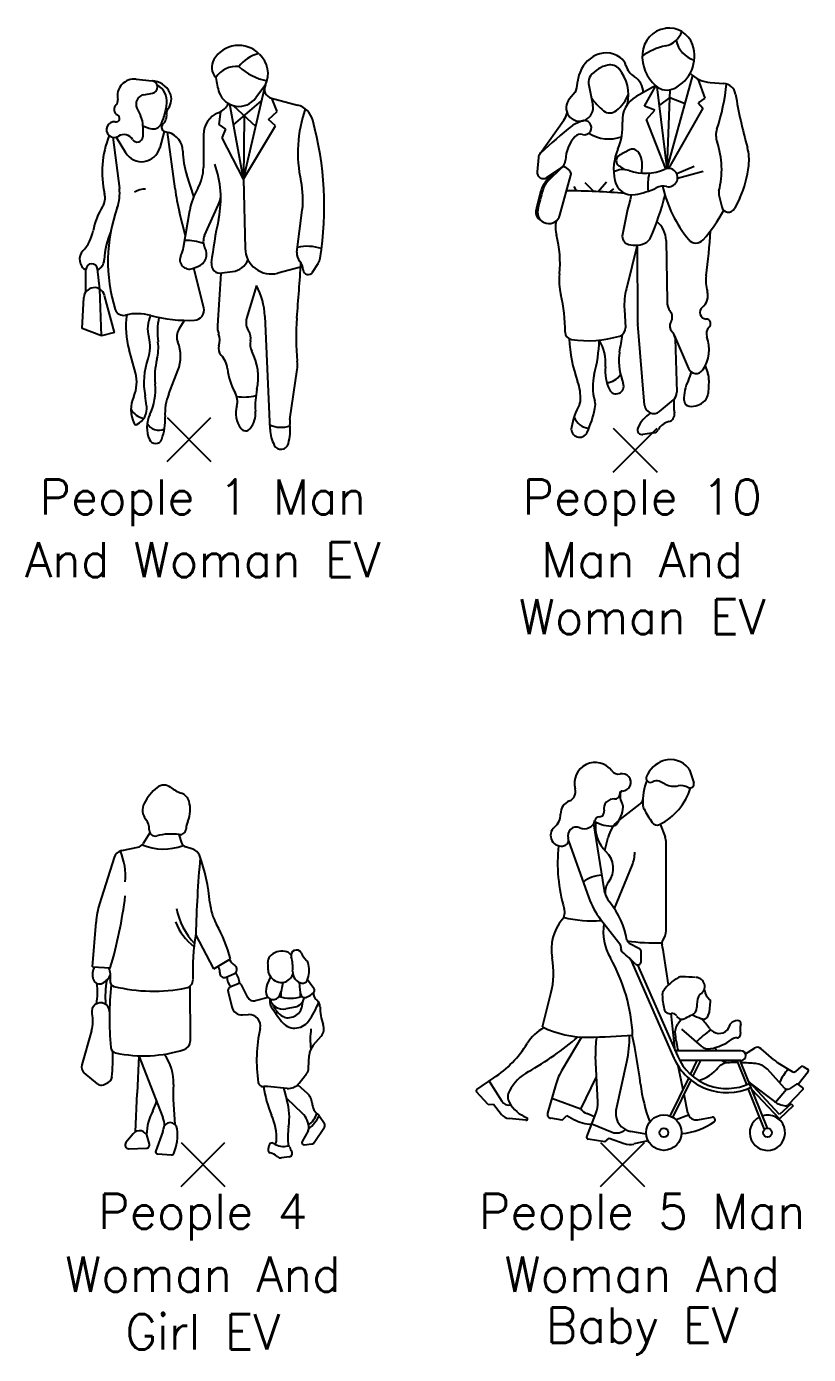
# Model space of a CAD drawing. Header units: inches. Extents: x -30 to 556, y -401 to 74.
# Drawn here: x -30.3 to 104, y -155.5 to 72.8 of the extents above; entities that cross this region are included whole.
import ezdxf
from ezdxf.enums import TextEntityAlignment as Align

# ---------------------------------------------------------------- set-up
doc = ezdxf.new("R2010")
doc.units = ezdxf.units.IN
doc.header["$MEASUREMENT"] = 0
doc.layers.add('Block origin', color=7, linetype='Continuous')
doc.layers.add('Text', color=6, linetype='Continuous')
doc.styles.add('ATTR', font='romans.shx', dxfattribs={"width": 0.8, "height": 1.735066})
doc.styles.add('blk_label', font='romans.shx')

# ---------------------------------------------------------------- blocks, each defined once
blk = doc.blocks.new('People 1 Man And Woman EV')
for p, q in [((8.47, 67.76), (8.47, 67.76)), ((-9.09, 61.94), (-6.34, 61.64)), ((-7.73, 59.26), (-6.28, 59.5)), ((9.36, 44.76), (12.96, 60.25)), ((13.12, 60.94), (11.48, 58.72)), ((9.36, 44.76), (7.02, 57.62)), ((7.6, 57.4), (11.46, 53.79)), ((7.66, 54.1), (12.48, 58.18)), ((14.16, 58.66), (18.62, 57.48)), ((15.15, 56.35), (14.23, 58.65)), ((-8.93, 56.92), (-8.31, 55.68)), ((5.18, 54.16), (5.47, 56.37)), ((9.48, 55.64), (9.36, 44.76)), ((13.66, 55), (15.15, 56.35)), ((14.85, 53.92), (13.66, 55)), ((-7.91, 53.83), (-7.95, 52.04)), ((-7.9, 53.89), (-6.7, 53.46)), ((-4.26, 52.95), (-5.03, 50.11)), ((-4.17, 52.92), (-3.54, 52.75)), ((-3.77, 52.82), (-2.41, 43.08)), ((6.31, 53.32), (5.18, 54.16)), ((5.72, 51.84), (6.31, 53.32)), ((9.36, 44.76), (14.85, 53.92)), ((-13.06, 51.94), (-11.95, 43.16)), ((-12.5, 51.97), (-10.89, 49.3)), ((2.48, 52.37), (2.47, 46.77)), ((9.36, 44.76), (5.72, 51.84)), ((0.81, 41.76), (-0.39, 45.46)), ((9.36, 44.76), (9.64, 32.85)), ((-0.6, 35.02), (-1.61, 39.04)), ((-0.94, 32.99), (0.12, 39.33)), ((2.66, 35.05), (5.05, 40.39)), ((18.53, 32.18), (19.46, 39.4)), ((0.61, 29.39), (1.54, 29.72)), ((21.23, 28.73), (22.18, 30.24)), ((-17.73, 25.35), (-17.69, 29.21)), ((-15.31, 25.82), (-15.7, 29.31)), ((2.53, 22.63), (0.81, 29.46)), ((5.46, 28.54), (4.88, 19.61)), ((7.48, 28.84), (5.67, 28.56)), ((19.18, 29.6), (15.26, 28.6)), ((-15, 17.82), (-15.31, 25.82)), ((11.6, 26.45), (9.9, 20.8)), ((-18.37, 19.05), (-18.07, 24.39)), ((-12.8, 18.4), (-14.53, 24.77)), ((13.02, 21.21), (13.91, 1.74)), ((-15, 17.82), (-18.37, 19.05)), ((-12.8, 18.4), (-15, 17.82)), ((-0.79, 20.48), (-1.74, 18.94)), ((-9.19, 11.44), (-10.29, 15.38)), ((-3.48, 7.83), (-1.9, 11.83)), ((17.35, 3.44), (18.58, 12.04))]:
    blk.add_line(p, q)
for centre, radius, start, end in [((8.52, 62.82), 4.92, 44.0652, 149.6605), ((13.54, 60.25), 6.3, 104.5278, 142.3965), ((13.78, 67.9), 2.38, 224.0652, 227.2955), ((6.52, 63.99), 2.61, 149.6605, 223.0914), ((8.1, 59.99), 4.13, 83.7984, 147.4479), ((15.44, 71.72), 10.28, 227.8947, 258.5683), ((9.16, 62.9), 4.42, 333.7022, 47.2955), ((-9.41, 59.06), 2.89, 83.6899, 192.5675), ((-6.46, 60.57), 1.08, 279.5645, 83.6899), ((-6.5, 58.08), 3.56, 25.3538, 87.5065), ((14.29, 63), 9.7, 184.6555, 200.4538), ((-6.9, 58.13), 3.11, 353.6823, 61.5851), ((-5.6, 58.5), 2.58, 321.7671, 25.3538), ((8.58, 60.87), 3.61, 200.4538, 323.4399), ((14.57, 60.22), 1.61, 153.7022, 255.186), ((-11.82, 56.73), 1.06, 132.2027, 243.7817), ((-13.17, 58.23), 0.96, 312.2027, 12.5675), ((-7.46, 57.65), 1.64, 99.5645, 206.2318), ((-15.83, 59.12), 12.09, 336.6577, 353.6823), ((3.84, 59.2), 3.27, 291.7508, 333.652), ((17.67, 53.88), 3.73, 15.2134, 75.1861), ((-12.56, 55.21), 0.632, 261.608, 63.7817), ((-11.88, 53.92), 3.97, 358.6484, 26.2318), ((-6.02, 55.74), 2.19, 314.4068, 6.0349), ((-2.57, 56.11), 1.29, 141.7671, 186.0349), ((6.57, 52.37), 4.09, 111.7508, 179.9447), ((41.62, 49.29), 22.92, 160.857, 192.412), ((-33.12, 40.07), 56.36, 350.9257, 15.2134), ((-12.85, 53.26), 1.34, 81.608, 302.5532), ((-6.17, 54.95), 1.57, 250.6513, 336.6577), ((-3.97, 53.64), 0.746, 134.4068, 254.887), ((-4.4, 49.52), 3.35, 0.5488, 75.1585), ((1.92, 45.98), 16.83, 158.1997, 192.9045), ((-11.18, 50.65), 1.76, 31.4991, 122.5532), ((-8.88, 52.06), 0.934, 211.4991, 358.6484), ((-8.13, 50.96), 3.21, 211.0972, 344.735), ((12.66, 49.68), 13.71, 180.5488, 197.9376), ((-4.74, 46.78), 7.21, 329.9585, 359.9447), ((-12.01, 41.41), 17.47, 348.7716, 19.7919), ((5.1, 41.25), 14.48, 352.6343, 12.412), ((-17.33, 41.57), 2.92, 328.4972, 12.9045), ((-19.05, 42.26), 7.15, 340.1872, 7.1638), ((-7.62, 39.91), 3.12, 86.7645, 124.0677), ((35.33, 48.37), 38.1, 187.9737, 194.1746), ((11.44, 37.43), 11.47, 149.9584, 170.4643), ((-1.75, 43.43), 7.45, 335.8818, 345.625), ((-3.97, 33.38), 12.75, 148.4972, 168.8363), ((13.34, 30.6), 27.27, 160.1872, 197.583), ((78.51, 21.61), 75.19, 167.6185, 173.3371), ((-8.85, 40.79), 14.26, 347.6185, 348.7716), ((-23.4, 37.22), 7.06, 317.1431, 348.8363), ((0.23, 30.05), 14.82, 157.3655, 176.8421), ((4.82, 34.08), 2.36, 155.8818, 208.9638), ((-16.68, 30.98), 2.12, 137.1431, 241.2442), ((-5.51, 33.76), 4.64, 332.8936, 350.4643), ((-0.39, 26.22), 7.98, 68.8367, 92.4822), ((0.77, 31.84), 2.25, 289.8502, 28.9638), ((14.14, 32.95), 4.5, 181.3615, 284.4306), ((20.45, 31.93), 1.93, 172.6343, 223.0488), ((20.36, 25.67), 7.53, 71.3422, 103.2095), ((-16.7, 29.2), 0.999, 6.4647, 179.4259), ((-16.68, 30.98), 2.12, 298.0249, 356.8421), ((0.06, 30.91), 1.62, 152.8936, 289.8502), ((5.43, 30.15), 1.6, 173.3371, 278.8716), ((6.93, 32.33), 3.53, 278.8716, 335.5887), ((-352.12, 53.06), 372.04, 355.0369, 356.503), ((17.39, 29.08), 2.24, 2.1035, 43.0489), ((20.05, 31.58), 2.51, 327.9033, 350.9257), ((20.5, 29.19), 0.864, 182.1034, 327.9033), ((-16.27, 24.3), 1.8, 15.261, 176.8765), ((1.13, 20.81), 11.89, 1.902, 28.2691), ((-11.25, 22.81), 1.48, 197.583, 283.766), ((-8.84, 12.98), 8.64, 74.7969, 103.766), ((3.79, 19.33), 14.63, 171.7882, 195.6622), ((-1.87, 19.04), 5.24, 154.2789, 195.7186), ((-0.28, 44.46), 23.99, 254.7968, 272.9699), ((7.75, 18.42), 13.17, 168.8051, 187.1744), ((0.87, 22.21), 1.71, 272.9699, 14.1746), ((12.31, 20.07), 2.52, 163.1817, 215.0522), ((56.55, 17.58), 38.17, 175.037, 186.2271), ((0.36, 17.65), 2.46, 148.4244, 202.0211), ((8.45, 19.38), 3.57, 176.315, 200.2948), ((8.58, 17.46), 2.03, 346.1648, 35.0522), ((-12.92, 15.93), 6.24, 340.5028, 15.7186), ((-13.41, 15.76), 8.15, 345.8671, 7.1745), ((-8.04, 14.25), 6.6, 338.4745, 22.0211), ((6.65, 15.6), 1.59, 162.1957, 223.8974), ((2.14, 17.05), 3.15, 342.1957, 20.2948), ((13.05, 16.35), 2.57, 166.1648, 207.7697), ((4.6, 9.73), 12.35, 160.5028, 190.2916), ((6.27, 10.8), 12.14, 165.867, 185.8852), ((2.61, 11.71), 4.02, 5.8865, 43.8974), ((2.21, 10.65), 9.68, 347.8867, 27.7697), ((-14.88, 9.84), 5.91, 335.5877, 15.6622), ((16.88, 13.18), 10.33, 185.8865, 209.7457), ((13.07, 12.83), 5.57, 351.8658, 6.2271), ((-15.66, 8.54), 9.9, 334.5018, 5.8852), ((-4.5, 5.13), 5.48, 155.5877, 205.9534), ((-42.52, 1.17), 35.54, 7.4342, 10.2917), ((5.1, 4.44), 9.23, 158.4745, 183.5381), ((5.26, 6.54), 3.06, 344.9715, 29.7457), ((9.47, 14.89), 7.6, 260.3463, 285.4326), ((24.69, 5.82), 13.31, 167.8867, 184.1323), ((-7.1, 6.91), 3.37, 210.8432, 258.2488), ((-10.39, 5.37), 3.15, 297.4012, 7.4342), ((12.68, 4.55), 4.62, 164.9715, 214.633), ((7.06, 4.55), 4.37, 322.4055, 4.1323), ((-9.11, 2.89), 0.358, 205.9534, 297.4012), ((-2.04, 2.05), 5.18, 154.5018, 203.5806), ((-5.2, 3.75), 2.18, 205.4056, 296.7841), ((-13.3, 3.3), 9.21, 339.1792, 3.5381), ((15.83, 6.95), 4.86, 246.2224, 288.2358), ((7.83, 1.68), 9.55, 345.4585, 5.4856), ((20.91, 2.93), 3.6, 171.8658, 185.4856), ((-5.75, 0.43), 1.14, 203.5806, 339.1792), ((9.71, 2.5), 1.02, 214.633, 322.4055), ((20.56, 2.05), 6.65, 182.6261, 207.1679), ((15.8, -0.39), 1.31, 207.1679, 345.4585)]:
    blk.add_arc(centre, radius, start, end)
at = {"style": 'ATTR', "width": 0.8, "flags": 9}
blk.add_attdef('ESTCODE', (0, 0), '', height=0.0174, dxfattribs=at)
blk = doc.blocks.new('People 10 Man And Woman EV')
for p, q in [((5.5, 48.41), (9.88, 64.38)), ((-8, 63), (-7.27, 59.31)), ((3.52, 62.65), (0.17, 60.78)), ((1.58, 59.12), (3.56, 62.62)), ((5.5, 48.41), (3.75, 62.46)), ((5.5, 48.41), (6.03, 61.96)), ((10.74, 63.8), (11.94, 60.47)), ((12.9, 63.19), (15.21, 63.03)), ((-10.33, 61.5), (-11.3, 60.38)), ((5.98, 60.61), (4.15, 59.28)), ((5.98, 60.61), (8.56, 59.58)), ((11.94, 60.47), (10.8, 59.71)), ((10.8, 59.71), (11.62, 58.75)), ((3.36, 58.41), (1.58, 59.12)), ((1.94, 56.85), (3.36, 58.41)), ((11.62, 58.75), (5.74, 48.43)), ((-16.32, 50.98), (-12.25, 56.69)), ((-9.2, 56.53), (-10.39, 56.02)), ((5.24, 48.36), (1.94, 56.85)), ((-16.62, 50.27), (-16.84, 47.84)), ((-15.15, 46.85), (-12.7, 48.52)), ((-12.74, 48.48), (-14.88, 46.36)), ((-11.84, 48.51), (-11.25, 48)), ((1.12, 47.59), (1.21, 49.04)), ((7.14, 47.52), (10.11, 48.83)), ((7.29, 46.74), (11.66, 47.96)), ((-13.9, 47.7), (-15.07, 46.55)), ((-12.92, 40.38), (-11.03, 47.26)), ((-7.08, 44.46), (-8.6, 45.94)), ((-6.38, 44.43), (-4.9, 46.14)), ((-10.06, 44.56), (-10.47, 45.29)), ((-4.41, 44.32), (-3.64, 44.91)), ((14.38, 43.88), (14.89, 41.8)), ((18, 43.29), (17.04, 41.52)), ((-16.37, 39.57), (-15.88, 39.25)), ((-14.82, 38.94), (-14.82, 38.94)), ((0.32, 35.22), (-1.5, 27.8)), ((0.32, 35.22), (0.4, 22.16)), ((5.31, 36.04), (5.48, 25.57)), ((-1.85, 24.17), (-1.67, 21.02)), ((1.62, 7.7), (0.43, 21.67)), ((6.71, 19.78), (9.13, 14.03)), ((6.85, 19.15), (7.14, 9.93)), ((12.04, 14.49), (12.5, 13.14)), ((12.65, 12.04), (12.51, 9.75)), ((4.19, 6.64), (6.57, 8.66)), ((3.19, 2.95), (1.34, 2.67))]:
    blk.add_line(p, q)
for centre, radius, start, end in [((5.89, 67.89), 4.66, 98.4922, 176.1497), ((5.83, 68.29), 4.26, 19.4407, 98.4922), ((4.45, 73.15), 3.75, 281.8263, 341.301), ((7.38, 59.16), 10.55, 101.8263, 125.756), ((4.1, 67.68), 6.08, 295.2028, 19.4407), ((11.45, 71.29), 4.47, 190.8712, 253.1629), ((-4.09, 62.73), 5.83, 122.9186, 168.706), ((-6.15, 65.9), 2.05, 121.0215, 122.9186), ((-5.02, 64.03), 4.24, 55.1974, 121.0215), ((-4.26, 64.27), 1.95, 39.3963, 102.9743), ((-4.12, 65.33), 2.65, 16.5601, 55.1974), ((8.03, 67.75), 6.81, 176.1497, 228.9357), ((-6.41, 63.32), 1.62, 140.4511, 191.2441), ((-3.48, 60.9), 5.42, 102.9743, 140.4511), ((-8.22, 61.03), 7.07, 347.2069, 39.3963), ((1.62, 67.04), 3.34, 196.5601, 237.3587), ((-2.01, 61.36), 3.41, 1.7505, 57.3587), ((13.25, 68.49), 5.31, 224.3723, 266.2343), ((-11.02, 62.11), 0.925, 319.0585, 344.4842), ((-17.6, 63.93), 7.75, 344.4842, 356.6226), ((-6.96, 63.3), 2.91, 168.706, 176.6226), ((5.46, 64.8), 2.9, 228.9357, 295.2028), ((-20.19, 66.44), 36.04, 341.804, 354.4407), ((15.07, 60.85), 2.19, 9.2781, 86.2343), ((-9.54, 58.86), 2.32, 139.0585, 11.2441), ((0.11, 65.48), 9.04, 212.2698, 232.2127), ((-7.53, 63.67), 6.84, 309.091, 338.8894), ((2.44, 56.72), 4.65, 119.2163, 184.396), ((100.92, 74.87), 84.79, 189.2781, 195.6417), ((-14.92, 58.6), 3.28, 324.509, 349.2434), ((-4.34, 59.74), 1.78, 232.2127, 309.091), ((44.4, -13.59), 88.64, 128.5043, 133.1611), ((-9.66, 54.36), 1.81, 113.6751, 128.5043), ((-8.72, 55.43), 1.21, 254.058, 113.6751), ((-12.06, 55.6), 9.89, 336.9387, 4.396), ((17.36, 54.1), 3.49, 161.804, 199.092), ((-5.63, 49.6), 6.36, 137.1481, 177.8918), ((-9.39, 53.08), 1.23, 74.058, 137.1481), ((-4.53, 59.8), 6.32, 237.1502, 290.4114), ((0.36, 48.22), 14.5, 345.3496, 19.0919), ((-15.38, 50.16), 1.25, 133.1611, 174.792), ((5.48, 48.13), 9.18, 156.9386, 191.3474), ((-2.19, 49.73), 1.07, 118.5066, 236.9128), ((110.21, -157.23), 236.59, 118.035, 118.5066), ((-0.45, 50.59), 1.15, 39.3702, 118.035), ((-2.21, 49.14), 3.43, 359.8934, 39.3702), ((11.58, 49.86), 7.98, 353.2363, 15.6417), ((-12.28, 48.02), 0.658, 48.8061, 134.7612), ((-13.64, 49.89), 1.66, 304.3238, 357.8918), ((-11.73, 47.45), 0.723, 344.6461, 48.8061), ((-2.11, 45.04), 3.19, 70.3625, 119.6941), ((9.11, 67.08), 21.77, 236.9128, 240.0818), ((1.71, 55.73), 8.16, 250.3625, 294.3038), ((-0.3, 49.13), 1.51, 356.5273, 359.8934), ((5.71, 46.85), 1.58, 258.6835, 114.3038), ((-0.87, 51.33), 20.51, 336.9273, 353.2363), ((-15.76, 47.75), 1.09, 174.792, 304.3238), ((-12.15, 43.61), 4.13, 134.7612, 162.6359), ((-12.15, 43.61), 3.87, 134.7612, 162.6359), ((-0.52, 46.93), 3.05, 191.3474, 279.9631), ((11.54, 45.56), 9.37, 167.4833, 186.4962), ((17.45, 34.35), 35.16, 162.6359, 168.8566), ((17.45, 34.35), 34.89, 162.6359, 168.5271), ((-14.04, -113.01), 157.62, 85.5269, 89.1718), ((87.93, 20.56), 91.61, 165.2502, 169.6335), ((-2.4, 57.62), 13.91, 279.9631, 295.6453), ((-40.03, 55.15), 46.56, 336.3723, 345.8943), ((4.85, 42.53), 2.84, 78.6835, 115.6453), ((26.39, 50.28), 22.23, 192.7839, 219.3667), ((15.72, 44.21), 1.38, 165.3496, 193.6721), ((-15.54, 40.85), 1.53, 168.8566, 237.0972), ((-14.82, 40.9), 1.96, 168.5271, 344.6461), ((-7.23, 53), 25.33, 318.2277, 332.3361), ((16.02, 42.07), 1.16, 193.6721, 331.475), ((-8.27, 38.3), 5.43, 168.7304, 194.5776), ((1.02, 35.97), 4.29, 0.9467, 50.5716), ((-31.89, 32.16), 18.98, 354.4054, 14.5776), ((-0.73, 36.77), 1.48, 169.6335, 253.6818), ((-100.18, 44.8), 113.34, 352.4841, 356.3887), ((-0.04, 39.14), 3.94, 253.6818, 301.2034), ((1.18, 37.11), 1.57, 301.2034, 336.3723), ((10.45, 37.2), 1.62, 219.3667, 318.2277), ((-2.15, 29.25), 10.91, 174.4054, 193.2902), ((18.66, 29.12), 6.53, 172.4841, 196.4212), ((10.5, 24.84), 12.37, 166.1479, 183.1373), ((-39.53, 20.42), 27.51, 359.6814, 13.2902), ((8.54, 25.63), 3.07, 180.9467, 215.9283), ((9.94, 26.55), 2.55, 308.8474, 16.4212), ((4.73, 22.86), 1.65, 329.3656, 35.9283), ((12.26, 23.67), 1.15, 128.8473, 266.9665), ((-3.07, 20.94), 1.4, 286.894, 3.1373), ((6.65, 22.2), 6.24, 180.3556, 184.8905), ((7.35, 21.31), 1.4, 149.3656, 224.3638), ((12.16, 21.72), 0.805, 313.2921, 86.9665), ((13.77, 20), 1.55, 133.292, 200.2986), ((-10.77, 20.26), 1.25, 179.6814, 261.1071), ((14.07, 20.37), 25.44, 182.7712, 199.7099), ((-8.08, 37.45), 18.65, 261.1071, 286.894), ((-33.92, 19.92), 27.77, 345.5643, 357.8746), ((-12.56, 15.03), 7.47, 354.5309, 31.1522), ((-78.17, 30.5), 76.71, 349.7394, 352.0185), ((5.09, 19.1), 1.76, 1.812, 44.3638), ((6.47, 17.3), 6.24, 325.6128, 20.2986), ((8.35, 15.42), 11.14, 175.0412, 200.9914), ((2.12, 15.96), 4.88, 169.7394, 175.0412), ((2.27, 13.61), 7.43, 174.5309, 205.5552), ((10.44, 14.58), 1.42, 202.8213, 325.6128), ((-17.92, 8.91), 8.54, 357.3225, 19.7099), ((1.23, 10.88), 8.52, 165.5643, 196.3358), ((-5.13, 14.71), 3.13, 274.6968, 326.6451), ((-3.26, 10.97), 1.3, 205.5552, 20.9914), ((15.35, 8.8), 6.98, 152.9227, 182.3248), ((4.99, 14.1), 4.66, 332.9227, 351.7068), ((9.81, 12.21), 2.85, 356.5064, 18.977), ((5.54, 9.88), 1.6, 310.2623, 1.812), ((10.52, 9.87), 2, 316.2061, 356.5064), ((3.09, 1.23), 14.29, 152.3548, 169.3002), ((-10.95, 8.58), 1.57, 332.3548, 357.3225), ((-26.84, 11.45), 20.4, 335.6276, 347.7615), ((-9.59, 7.71), 2.75, 347.7615, 16.3358), ((3.18, 7.84), 1.57, 184.8905, 310.2623), ((14.55, 7.72), 7.93, 172.3468, 189.7276), ((9.42, 8.56), 1.03, 182.3248, 262.9638), ((9.68, 10.68), 3.16, 262.9638, 316.2061), ((-7.57, 6.86), 3.15, 202.1207, 263.0715), ((5.78, 1.53), 5.77, 123.0782, 157.0383), ((6.41, 2.23), 2.75, 103.4657, 152.0665), ((5.47, 6.16), 1.29, 283.4657, 9.7276), ((-9.55, 3.62), 1.42, 169.3002, 335.6276), ((1.21, 3.47), 0.813, 157.0383, 278.8908), ((3.02, 4.02), 1.08, 278.8908, 332.0665)]:
    blk.add_arc(centre, radius, start, end)
at = {"style": 'ATTR', "width": 0.8, "flags": 9}
blk.add_attdef('ESTCODE', (0, 0), '', height=0.0181, dxfattribs=at)
blk = doc.blocks.new('People 4 Woman And Girl EV')
for p, q in [((-9.12, 57.03), (-10.27, 55.19)), ((-4.15, 56.73), (-3.69, 55.31)), ((-15.26, 52.77), (-17.75, 44.83)), ((-13.94, 53.97), (-11.2, 54.54)), ((-1.76, 54.24), (-3, 54.62)), ((-18.95, 34), (-18.37, 41.64)), ((1.87, 33.65), (-1.24, 39.54)), ((1.87, 33.65), (4.73, 35.35)), ((-18.95, 34), (-15.91, 33.79)), ((4, 32.19), (5.33, 32.77)), ((11.61, 32.27), (11.05, 31)), ((-2.26, 30.63), (-2.21, 21.18)), ((4.31, 29.69), (4.94, 27.1)), ((4.78, 30.59), (6.06, 31.1)), ((7.69, 28.74), (6.63, 30.88)), ((16.51, 31.33), (16.64, 29.98)), ((17.97, 31.82), (18.89, 30.57)), ((11.19, 28.71), (8.97, 28.15)), ((11.51, 28.48), (11.51, 27.84)), ((17.08, 27.95), (16.92, 26.89)), ((6.79, 25.72), (7.81, 25.78)), ((15.81, 27.08), (14.23, 26.75)), ((-19.14, 23.01), (-20.79, 17.14)), ((18.95, 20.5), (20.3, 22.05)), ((-11.04, 18.69), (-11.3, 12.26)), ((-11.04, 18.69), (-6.88, 8.11)), ((18.15, 16.57), (18.26, 18.77)), ((-18.13, 13.86), (-20.38, 15.79)), ((-17.08, 13.71), (-16.28, 14.08)), ((-16.76, 13.97), (-16.76, 13.97)), ((16.51, 13.96), (17.8, 15.62)), ((-11.58, 5.62), (-11.3, 12.29)), ((14.48, 13.09), (11.11, 13.43)), ((13.82, 13.16), (14.43, 11.06)), ((16.27, 13.69), (17.89, 12.27)), ((14.34, 11.4), (17.05, 8.84)), ((20.04, 8.32), (20.86, 7.03)), ((-12, 5.27), (-13.23, 3.77)), ((-9.19, 3.51), (-9.5, 4.73)), ((-6.9, 5.67), (-8.11, 2.33)), ((18.07, 5.81), (17.02, 3.97)), ((19.12, 3.78), (20.85, 6.43)), ((-12.72, 2.72), (-9.72, 2.81)), ((17.39, 3.41), (18.72, 3.54)), ((-7.78, 1.82), (-5.4, 1.64)), ((14.84, 1.32), (13.48, 1.13))]:
    blk.add_line(p, q)
for centre, radius, start, end in [((-2.81, 58.39), 8.17, 128.3057, 153.0738), ((-6.69, 63.3), 1.92, 52.9569, 128.3057), ((-1.3, 70.45), 7.04, 232.9569, 250.274), ((-7.85, 60.94), 2.53, 153.0738, 219.5306), ((-4.36, 61.89), 2.05, 15.9323, 70.274), ((-7.42, 61.02), 5.23, 337.2058, 15.9323), ((-11.75, 57.72), 2.53, 356.2085, 39.5307), ((-8.2, 57.49), 1.02, 176.2085, 285.0842), ((-3.92, 57.74), 1.03, 261.4187, 357.6624), ((0.84, 57.55), 3.73, 157.2058, 177.6624), ((-11.49, 55.95), 1.45, 281.6976, 328.137), ((-6.81, 63.9), 9.66, 247.8604, 290.6347), ((-5.48, 47.38), 9.44, 81.4187, 105.0842), ((-2.7, 55.62), 1.05, 197.7733, 252.8886), ((-13.58, 52.24), 1.77, 101.6976, 162.5881), ((-24.54, 49.56), 11.23, 355.1934, 22.7153), ((-2.27, 52.55), 1.76, 20.0659, 72.8887), ((201.4, 34.32), 202.71, 174.7837, 178.5248), ((-30.34, 42.3), 31.65, 4.9972, 20.0659), ((-90.65, 55.77), 77.9, 343.6125, 352.9352), ((-4.08, 40.54), 14.33, 162.5881, 175.607), ((7.6, 46.42), 12.39, 191.1175, 222.9411), ((10.68, 45.89), 9.53, 184.9972, 208.921), ((4.92, 45.58), 10.4, 201.907, 231.6276), ((-20.93, 28.43), 26.58, 15.091, 28.921), ((34.71, 33.53), 36.46, 170.4991, 182.6478), ((13.56, 33.89), 2.81, 78.6785, 138.3095), ((13.78, 34.97), 1.71, 37.6553, 78.6785), ((16.05, 35.95), 0.921, 30.3086, 196.4214), ((7.03, 36.49), 2.77, 206.8147, 235.6382), ((12.4, 34.92), 1.26, 138.3095, 189.0087), ((6.31, 33.96), 4.91, 354.0334, 9.0087), ((8.93, 33.86), 6.5, 354.7791, 16.4214), ((25.56, 41.51), 10.09, 210.3085, 219.5402), ((16.44, 33.98), 1.74, 14.3476, 39.5403), ((13.98, 33.35), 4.28, 336.7204, 14.3476), ((-16.36, 32.68), 2.63, 150.2382, 198.307), ((-18.46, 33.65), 2.76, 296.1542, 339.1454), ((-19.16, 32.41), 3.29, 347.0253, 25.1672), ((1.39, 33.13), 1.52, 354.3062, 38.3045), ((3.69, 32.91), 0.785, 174.3062, 293.5301), ((6.66, 32.27), 2.54, 180.6314, 221.5789), ((5, 33.53), 0.829, 293.5301, 55.6382), ((1.85, 30.51), 4.53, 7.7348, 33.2421), ((12.49, 33.31), 1.3, 174.0334, 205.0445), ((13.67, 33.87), 2.6, 205.0445, 262.4446), ((13.25, 33.59), 2.36, 287.3513, 337.8377), ((17.34, 33.09), 1.94, 174.7791, 260.1996), ((-17.76, 32.21), 1.16, 198.307, 296.1542), ((-27.62, 29.54), 9.52, 348.3603, 9.785), ((0, 28.79), 16.78, 170.0552, 184.2115), ((46.99, 25.25), 63.04, 174.8241, 184.6523), ((-15.1, 31.48), 0.879, 167.0253, 256.1827), ((-8.48, 58.4), 28.6, 256.1827, 281.3221), ((-3.15, 31.77), 1.45, 281.3221, 2.6478), ((5.06, 29.87), 0.774, 111.6622, 193.752), ((6.23, 30.68), 0.449, 26.2146, 111.6622), ((13.67, 29.85), 2.86, 156.3852, 190.1226), ((7.78, 31.72), 5.99, 333.1132, 355.8491), ((13.52, 32.74), 1.47, 262.4446, 287.3513), ((-92.81, 34.83), 106.4, 356.7327, 357.3303), ((19.64, 30.28), 3.01, 185.6344, 202.4261), ((17.15, 31.99), 0.824, 260.1996, 336.7204), ((17.47, 29.54), 1.75, 17.8235, 36.0309), ((18.65, 29.92), 0.509, 316.0655, 17.8235), ((-17.57, 26.28), 1.53, 359.0814, 192.553), ((8.7, 29.24), 1.12, 206.2146, 284.1313), ((12.05, 29.56), 1.21, 190.1226, 333.1132), ((13.76, 29.02), 2.32, 193.4992, 281.7023), ((12.88, 27.84), 1.37, 179.8734, 213.5591), ((15.67, 28.88), 3.93, 199.723, 240.7653), ((15, 35.16), 6.58, 252.6801, 287.8721), ((15.4, 29.04), 2, 281.7023, 350.9388), ((22.58, 29.22), 5.86, 177.1225, 184.023), ((17.47, 29.38), 0.667, 202.4261, 286.3367), ((16.79, 31.71), 3.1, 286.3367, 316.0655), ((6.46, 33.08), 14.39, 324.0758, 338.854), ((20.29, 29.31), 1.31, 169.5632, 234.9202), ((18.77, 27.15), 1.33, 359.4447, 54.9203), ((-24.94, 24.64), 6.03, 344.2937, 12.553), ((6.7, 27.52), 1.8, 193.752, 273.086), ((7.92, 23.83), 1.95, 347.5014, 93.0859), ((58.84, 58.33), 56.52, 213.5591, 216.6244), ((14.59, 26.95), 1.72, 240.7653, 272.1938), ((14.55, 27.92), 2.69, 272.1938, 319.6102), ((15.52, 27.1), 1.42, 319.6102, 351.4078), ((28.47, 27.05), 8.36, 179.4447, 200.8996), ((34.9, 17.85), 25.68, 167.5014, 188.3616), ((15.78, 26.32), 2.87, 216.6244, 324.0758), ((32.17, 21.47), 13.74, 172.2316, 186.7588), ((18.79, 23.36), 1.99, 319.0693, 20.8996), ((-3.67, 21.17), 1.46, 287.9896, 0.3368), ((-14.8, 20.22), 1.05, 184.6523, 257.6958), ((-63.23, 18.77), 47.75, 355.5087, 0.79), ((-10.2, 41.29), 22.61, 257.6958, 287.9896), ((-13.27, 14.1), 8.21, 357.6733, 36.2946), ((21.11, 18.63), 2.85, 139.0693, 177.2523), ((-19.53, 16.78), 1.31, 164.2936, 229.3908), ((16.48, 16.65), 1.67, 322.2088, 357.2523), ((-17.49, 14.6), 0.982, 229.3908, 294.8188), ((-16.76, 15.12), 1.14, 294.8188, 355.5087), ((39.13, 11.97), 44.23, 177.6733, 186.598), ((10.32, 14.24), 0.839, 188.3616, 279.7075), ((14.71, 15.36), 2.28, 264.1875, 322.2088), ((0.1, 11.79), 11.41, 177.5697, 177.6796), ((28.7, 15.87), 18.45, 187.6894, 203.5905), ((10.86, 11.04), 2.4, 84.1875, 99.7075), ((16.2, 10.36), 2.55, 4.3756, 48.6525), ((-0.57, 4.92), 9.13, 151.97, 178.5205), ((-16.11, 13.2), 8.48, 331.97, 343.9572), ((4.39, 8.14), 10.45, 350.7907, 16.2175), ((21.53, 10.76), 2.8, 184.3756, 232.7106), ((-10.54, 6.67), 3.93, 359.9953, 21.428), ((-5.62, 5.99), 1.21, 5.64, 176.9926), ((2.62, 4.48), 10.01, 357.2806, 23.5905), ((14.64, 6.27), 3.53, 358.0338, 46.7494), ((15.51, 10.22), 4.32, 307.2546, 340.256), ((13.21, 11.96), 7.66, 310.2469, 332.2133), ((19.32, 7.86), 0.852, 32.4573, 52.7106), ((20.39, 6.74), 0.551, 326.8225, 32.4573), ((-10.89, 4.37), 1.43, 14.5444, 140.8475), ((-8.13, 6.12), 1.32, 340.015, 356.9926), ((-13.54, 5.21), 9.17, 338.895, 5.64), ((26.17, 4.61), 11.6, 170.7907, 186.8771), ((17.41, 6.18), 0.75, 330.517, 358.0338), ((-12.73, 3.36), 0.638, 140.8475, 271.5932), ((-9.73, 3.37), 0.561, 271.5932, 14.5444), ((-7.75, 2.2), 0.387, 160.0149, 265.804), ((13.04, 2.59), 1.84, 152.4032, 186.9725), ((11.63, 2.42), 0.417, 186.9725, 261.547), ((11.86, 3.2), 0.514, 56.5997, 152.4032), ((12.23, 4.03), 0.388, 245.9551, 357.2806), ((13.85, 6.21), 3.09, 236.5997, 284.4125), ((14.68, 2.98), 0.243, 13.414, 104.4124), ((17.8, 3.73), 2.97, 193.414, 211.2247), ((17.35, 3.78), 0.374, 150.5168, 275.5572), ((18.67, 4.08), 0.544, 275.5572, 326.8225), ((-5.37, 2.06), 0.414, 265.804, 338.895), ((11.26, -0.03), 2.05, 43.7606, 81.547), ((13.37, 1.99), 0.864, 223.7606, 277.5837), ((14.77, 1.89), 0.579, 277.5837, 31.2247)]:
    blk.add_arc(centre, radius, start, end)
at = {"style": 'ATTR', "width": 0.8, "flags": 9}
blk.add_attdef('ESTCODE', (0, 0), '', height=0.0163, dxfattribs=at)
blk = doc.blocks.new('People 5 Man Woman And Baby EV')
for p, q in [((11.47, 67.88), (12.21, 65.64)), ((7.31, 65.39), (6.25, 65.88)), ((-0.66, 59.13), (2.94, 61.96)), ((-5.03, 58.57), (-3.24, 47.45)), ((6.45, 58.51), (7.28, 56.32)), ((-9.3, 55.64), (-5.83, 45.86)), ((-3.06, 54), (-2.5, 56.27)), ((7.46, 40.23), (7.48, 55.26)), ((-1.43, 44.01), (1.64, 51.43)), ((-0.46, 37.88), (-3.79, 42.15)), ((1.12, 38.05), (2.87, 37.12)), ((1.33, 35.29), (8.81, 18.3)), ((2.52, 34.33), (9.45, 18.58)), ((7.88, 30.89), (7.09, 36.15)), ((-13.77, 23.67), (-12.32, 29.42)), ((14.89, 26.19), (15.09, 28.04)), ((9.04, 19.56), (8.31, 25.94)), ((10.1, 24.98), (9.45, 24.11)), ((10.12, 23.29), (13.49, 20.37)), ((-7.09, 21.92), (-10.35, 16.39)), ((-4.26, 10.78), (-4.67, 18.64)), ((20.32, 19.56), (9.02, 19.56)), ((15.91, 20.11), (16.08, 19.56)), ((21.09, 19.04), (22.62, 20.01)), ((25.99, 17.99), (23.79, 19.91)), ((-1.13, 9.34), (0.71, 17.68)), ((10.37, 12.86), (9.54, 16.94)), ((20.32, 17.9), (9.78, 17.9)), ((11.66, 15.5), (12.82, 17.9)), ((12.07, 15.15), (13.4, 17.9)), ((21.3, 13.73), (19.64, 17.9)), ((24.85, 6.24), (20.21, 17.9)), ((27.82, 13.14), (24.85, 16.38)), ((26.64, 17.51), (29.09, 15.97)), ((30.62, 16.82), (29.67, 16.01)), ((30.14, 13.82), (31.84, 16.01)), ((30.98, 16.85), (31.76, 16.41)), ((-25.05, 12.92), (-22.13, 14.88)), ((-22.93, 14.35), (-20.78, 10.88)), ((-11.48, 13.78), (-12.92, 8.85)), ((-7.2, 9.49), (-4.48, 15.05)), ((8.16, 8.31), (11.34, 14.85)), ((8.64, 8.08), (11.75, 14.5)), ((26.95, 8.6), (21.66, 14.26)), ((21.89, 14.01), (26.07, 10.85)), ((29.88, 13.8), (28.65, 13.03)), ((30.9, 13.25), (30.2, 13.78)), ((-23.13, 10.34), (-25.1, 12.49)), ((11.2, 8.84), (10.55, 12.02)), ((24.36, 6.04), (21.56, 13.08)), ((26.92, 7.86), (22.19, 12.92)), ((26.28, 10.7), (28.14, 12.95)), ((28.49, 10.31), (30.92, 12.88)), ((-23.13, 10.34), (-22.2, 10.4)), ((-22.2, 10.4), (-20.82, 8.62)), ((-7.2, 9.49), (-12.18, 11.36)), ((29.29, 10.07), (26.92, 7.86)), ((28.93, 10.45), (26.95, 8.6)), ((28.93, 10.45), (29.29, 10.07)), ((-16.61, 7.6), (-19.52, 7.89)), ((-10.4, 7.65), (-12.34, 7.95)), ((-10.4, 7.65), (-9.6, 8.43)), ((-9.6, 8.43), (-8.37, 7.74)), ((-6.18, 4.79), (-4.59, 8.79)), ((-4.82, 8.19), (-6.15, 8.77)), ((-5.31, 6.98), (-1.79, 5.57)), ((11.3, 8.49), (9.19, 7.66)), ((12.9, 7.69), (15.38, 8.13)), ((4.05, 5.21), (1.39, 5.69)), ((10.08, 5.05), (10.2, 5.32)), ((-3.08, 3.92), (-5.94, 4.37)), ((-3.08, 3.92), (-2.32, 4.54)), ((-2.32, 4.54), (0.26, 3.63)), ((4.37, 4.1), (1.94, 3.54))]:
    blk.add_line(p, q)
for centre, radius in [((7.08, 5.48), 3.04), ((7.08, 5.48), 0.758), ((24.87, 5.48), 0.758)]:
    blk.add_circle(centre, radius)
for centre, radius, start, end in [((-4.72, 65.57), 3.55, 36.4437, 196.098), ((8.52, 64.89), 4.78, 109.4125, 157.9505), ((7.85, 66.77), 2.78, 106.4928, 109.4125), ((8.2, 65.58), 4.03, 38.7986, 106.4928), ((-0.75, 68.5), 1.38, 216.4437, 283.447), ((-0.08, 65.7), 1.49, 270.9616, 103.447), ((4.76, 66.41), 0.729, 157.9505, 303.6818), ((10.77, 67.64), 0.731, 18.4296, 38.7986), ((-9.79, 64.11), 1.72, 291.7045, 16.0979), ((-0.05, 63.76), 0.448, 90.9616, 185.655), ((2.34, 63.36), 2.78, 164.354, 212.0296), ((14.94, 62.21), 11.47, 160.4657, 181.8396), ((5.78, 64.88), 1.11, 64.9911, 123.6818), ((1.74, 67.72), 10.34, 296.466, 343.2894), ((8.9, 68.79), 3.76, 244.9911, 279.8302), ((10, 62.47), 2.66, 62.07, 99.8303), ((11.56, 65.42), 0.684, 242.07, 18.4296), ((-8.27, 60.28), 2.39, 111.7045, 180.5186), ((-1.55, 61.16), 1.69, 84.2271, 192.5142), ((-1.3, 63.64), 0.804, 264.2271, 5.655), ((-0.65, 61.49), 0.745, 354.0752, 32.0296), ((1.94, 63.22), 1.6, 308.2443, 343.0744), ((5.08, 61.89), 1.61, 181.8396, 208.7404), ((-13.56, 60.23), 2.91, 309.6613, 0.5186), ((-3.97, 58.95), 0.821, 91.4575, 166.0768), ((-4.02, 60.61), 0.834, 271.4575, 12.5142), ((-5.82, 62.03), 5.94, 322.534, 354.0752), ((31.75, 76.53), 32.03, 208.7404, 213.589), ((-10.54, 56.58), 1.84, 129.6613, 287.3336), ((-7.96, 56.54), 1.46, 66.1243, 198.4742), ((-6.61, 59.61), 1.89, 246.1242, 346.0768), ((-1.78, 64.38), 6.2, 240.6258, 272.4098), ((0.95, 57.98), 5.64, 170.8067, 227.4008), ((2.58, 55.03), 5.23, 128.2443, 166.21), ((-1.54, 58.75), 0.554, 272.4098, 322.534), ((5.9, 59.36), 0.999, 213.589, 296.466), ((15.9, 51.78), 27.07, 173.5877, 196.7646), ((-10.28, 55.77), 0.987, 287.3336, 18.4741), ((4.52, 55.26), 2.96, 359.9382, 20.799), ((-5.52, 50.94), 3.91, 321.8467, 47.4008), ((-3.65, 53.62), 5.72, 337.5242, 0.7272), ((-3.1, 43.49), 6.29, 94.647, 125.9676), ((-0.29, 46.84), 2.73, 141.8467, 185.93), ((6.62, 50.28), 13.21, 199.5421, 217.997), ((1.81, 48.27), 5.12, 189.1215, 218.35), ((-11.93, 43.4), 1.99, 320.631, 16.7646), ((-13.69, 36), 14.65, 10.1195, 38.35), ((-4.08, 36.96), 8.16, 140.631, 190.2144), ((-5.27, 61.76), 19.86, 255.7827, 274.6752), ((6.03, 40.13), 9.36, 171.9446, 209.4946), ((4.59, 40.23), 2.87, 323.8858, 359.9382), ((-1.19, 37.32), 0.917, 348.465, 37.997), ((0.37, 37), 0.669, 168.465, 230.5395), ((1.46, 38.71), 0.743, 190.1195, 242.2862), ((5.63, 71.29), 33.2, 261.5741, 271.9082), ((2.63, 36.65), 0.531, 4.964, 62.2862), ((-8.49, 35.69), 11.69, 355.9138, 4.964), ((7.66, 37.99), 0.925, 143.8858, 194.5442), ((-8.5, 33.8), 15.77, 8.5534, 14.5442), ((-26.32, 32.95), 14.44, 345.8515, 10.2144), ((-28.08, 20.84), 29.83, 2.6798, 29.4946), ((-25.28, 5.85), 39.69, 46.1837, 50.5395), ((2.6, 34.9), 0.576, 226.1837, 355.9138), ((13.44, 25.15), 7.98, 118.8333, 143.18), ((10.09, 31.24), 1.03, 87.4353, 118.8333), ((6488.74, 144666.8), 144779.5, 267.4353, 267.4362), ((12.54, 30.61), 1.56, 301.4704, 87.4363), ((7.99, 29.23), 1.18, 143.18, 180.576), ((13.55, 29.85), 0.557, 3.0056, 31.8171), ((16.05, 29.98), 1.94, 183.0056, 234.8823), ((18.13, 29.33), 11.32, 180.576, 193.3487), ((17.28, 27.27), 4.55, 159.2526, 182.9704), ((13.77, 28.6), 0.798, 121.4704, 159.2526), ((14.72, 28.08), 0.375, 353.806, 54.8823), ((8.12, 26.96), 1.03, 193.3487, 283.6375), ((8.56, 25.16), 0.819, 27.2512, 103.6375), ((10.2, 26), 1.03, 207.2512, 300.1438), ((15.08, 17.6), 8.69, 111.6832, 120.1438), ((11.35, 26.96), 1.38, 291.6832, 2.9704), ((31.59, 69.98), 48.4, 246.1062, 247.9688), ((13.98, 26.46), 1.45, 247.9688, 271.4945), ((14.01, 25.52), 0.503, 271.4945, 310.7052), ((13.28, 26.36), 1.62, 310.7052, 353.806), ((-9.57, 16.54), 8.06, 119.4586, 147.9864), ((-6.17, 39.04), 17.15, 243.6831, 271.0082), ((11.35, 22.68), 2.38, 143.1261, 187.5019), ((21.54, 12.85), 12.09, 121.8308, 137.1301), ((3.78, 15.35), 13.75, 35.7556, 45.2262), ((16.58, 24.56), 2.02, 215.7556, 315.3718), ((17.53, 23.62), 0.684, 315.3718, 349.6171), ((19.69, 23.23), 1.51, 79.8942, 169.6171), ((19.87, 24.27), 0.452, 342.0058, 79.8942), ((23.1, 23.22), 2.94, 162.0058, 193.3848), ((-33.15, 31.28), 19.76, 303.9011, 327.9864), ((-41.9, 61.65), 52.42, 299.3631, 310.7875), ((-8.41, 166.28), 144.41, 271.0082, 274.0202), ((9.41, 19.37), 14.1, 169.5593, 182.9942), ((-17.85, 21.78), 19.01, 347.5546, 1.2373), ((-95.69, 1.48), 99.52, 7.1251, 12.0336), ((39.22, 26.35), 30.48, 187.5019, 192.8782), ((13.49, 28.71), 8.93, 280.4201, 305.8256), ((19.7, 20.11), 1.68, 91.6256, 125.8256), ((19.64, 22.4), 0.614, 271.6256, 13.3848), ((17.89, 22.29), 9.92, 203.7475, 294.788), ((17.89, 22.29), 9.22, 203.7475, 295.0229), ((14.76, 21.82), 1.93, 229.0622, 280.4201), ((20.32, 18.73), 0.829, 270, 90), ((23.15, 19.17), 0.982, 48.7663, 122.127), ((-0.42, 10.55), 11.52, 149.5218, 163.7096), ((10.91, 21.24), 7.15, 287.6798, 320.1843), ((18.22, 15.14), 2.38, 91.1437, 140.1843), ((18.34, 19.73), 2.2, 236.028, 270.8905), ((19.06, -26.73), 44.25, 89.0469, 91.1437), ((19.06, -26.73), 44.25, 85.092, 88.308), ((22.58, 14.29), 3.08, 42.51, 85.092), ((29.33, 21.81), 5.07, 228.7663, 237.9324), ((37.36, 9.08), 11.57, 140.7701, 154.3026), ((29.35, 16.39), 0.49, 237.9324, 310.1087), ((30.83, 16.58), 0.313, 60.6612, 130.1087), ((31.63, 16.18), 0.27, 322.2289, 60.6612), ((-12.08, 8.63), 8.41, 119.3631, 151.4), ((31.39, 17.36), 28.55, 187.1251, 200.5854), ((30.03, 13.56), 0.284, 52.285, 122.1342), ((-24.89, 12.68), 0.285, 123.9011, 222.5111), ((-17.62, 11.65), 2.1, 151.4, 209.292), ((28.3, 13.58), 0.652, 222.51, 302.1342), ((30.75, 13.05), 0.246, 316.5573, 52.285), ((-19.56, 11.64), 1.43, 211.9041, 283.9628), ((-14.49, 13.41), 5.69, 209.292, 249.3299), ((-4.81, 11.86), 3.37, 224.7432, 246.4562), ((-8.97, 10.53), 4.71, 338.2879, 2.9942), ((1.04, 8.86), 2.22, 167.5546, 174.265), ((28.38, 13.9), 3.82, 232.9561, 263.1899), ((28, 10.76), 0.664, 263.1899, 316.5573), ((-19.33, 9.78), 1.89, 217.7234, 264.2642), ((-16.58, 7.85), 0.252, 264.2642, 69.3299), ((-12.23, 8.66), 0.71, 163.7096, 261.1905), ((-5.31, 13.19), 6.25, 240.6936, 269.874), ((1.94, 8.77), 3.13, 174.265, 259.8758), ((9.24, 16.43), 11.15, 274.9158, 305.449), ((12.64, 9.14), 1.47, 191.5948, 280.0536), ((15.45, 7.7), 0.435, 305.449, 100.0536), ((24.87, 5.48), 3.04, 116.6618, 106.7373), ((-5.89, 4.67), 0.31, 158.2879, 261.1387), ((-1.01, 7.51), 2.09, 248.206, 314.3593), ((1.26, 6.44), 2.99, 250.4322, 283.1912)]:
    blk.add_arc(centre, radius, start, end)
at = {"style": 'ATTR', "width": 0.8, "flags": 9}
blk.add_attdef('ESTCODE', (0, 0), '', height=0.0174, dxfattribs=at)

msp = doc.modelspace()

# ---------------------------------------------------------------- linework, layer by layer
at = {"layer": 'Block origin', "color": 1}
for p, q in [((-6.15, -1.94), (1.4, 5.61)), ((-6.15, 5.61), (1.4, -1.94)), ((70.49, -3.77), (78.04, 3.78)), ((70.49, 3.78), (78.04, -3.77)), ((-3.75, -126.59), (3.8, -119.05)), ((-3.75, -119.05), (3.8, -126.59)), ((68.33, -126.59), (75.88, -119.04)), ((68.33, -119.04), (75.88, -126.59))]:
    msp.add_line(p, q, dxfattribs=at)

# ---------------------------------------------------------------- block references
for name, p in [('People 10 Man And Woman EV', (74.26, 0)), ('People 1 Man And Woman EV', (-2.38, 1.83)), ('People 5 Man Woman And Baby EV', (72.11, -122.82)), ('People 4 Woman And Girl EV', (0.02, -122.82))]:
    msp.add_blockref(name, p)

# ---------------------------------------------------------------- texts
at = {"layer": 'Text', "style": 'blk_label'}
for s, height, p in [('People 1 Man', 6.0379, (0, -9.06)), ('People 10', 6.038, (75.47, -9.06)), ('And Woman EV', 6.0379, (0, -18.84)), ('Man And', 6.038, (75.47, -18.84)), ('Woman EV', 6.038, (75.47, -28.62)), ('People 4', 6.038, (0, -131.88)), ('People 5 Man', 6.0379, (75.47, -131.88)), ('Woman And', 6.038, (0, -141.66)), ('Woman And', 6.038, (75.47, -141.66)), ('Girl EV', 6.038, (0, -151.44)), ('Baby EV', 6.038, (75.47, -151.44))]:
    msp.add_text(s, height=height, dxfattribs=at).set_placement(p, align=Align.MIDDLE)

doc.saveas('drawing.dxf')
